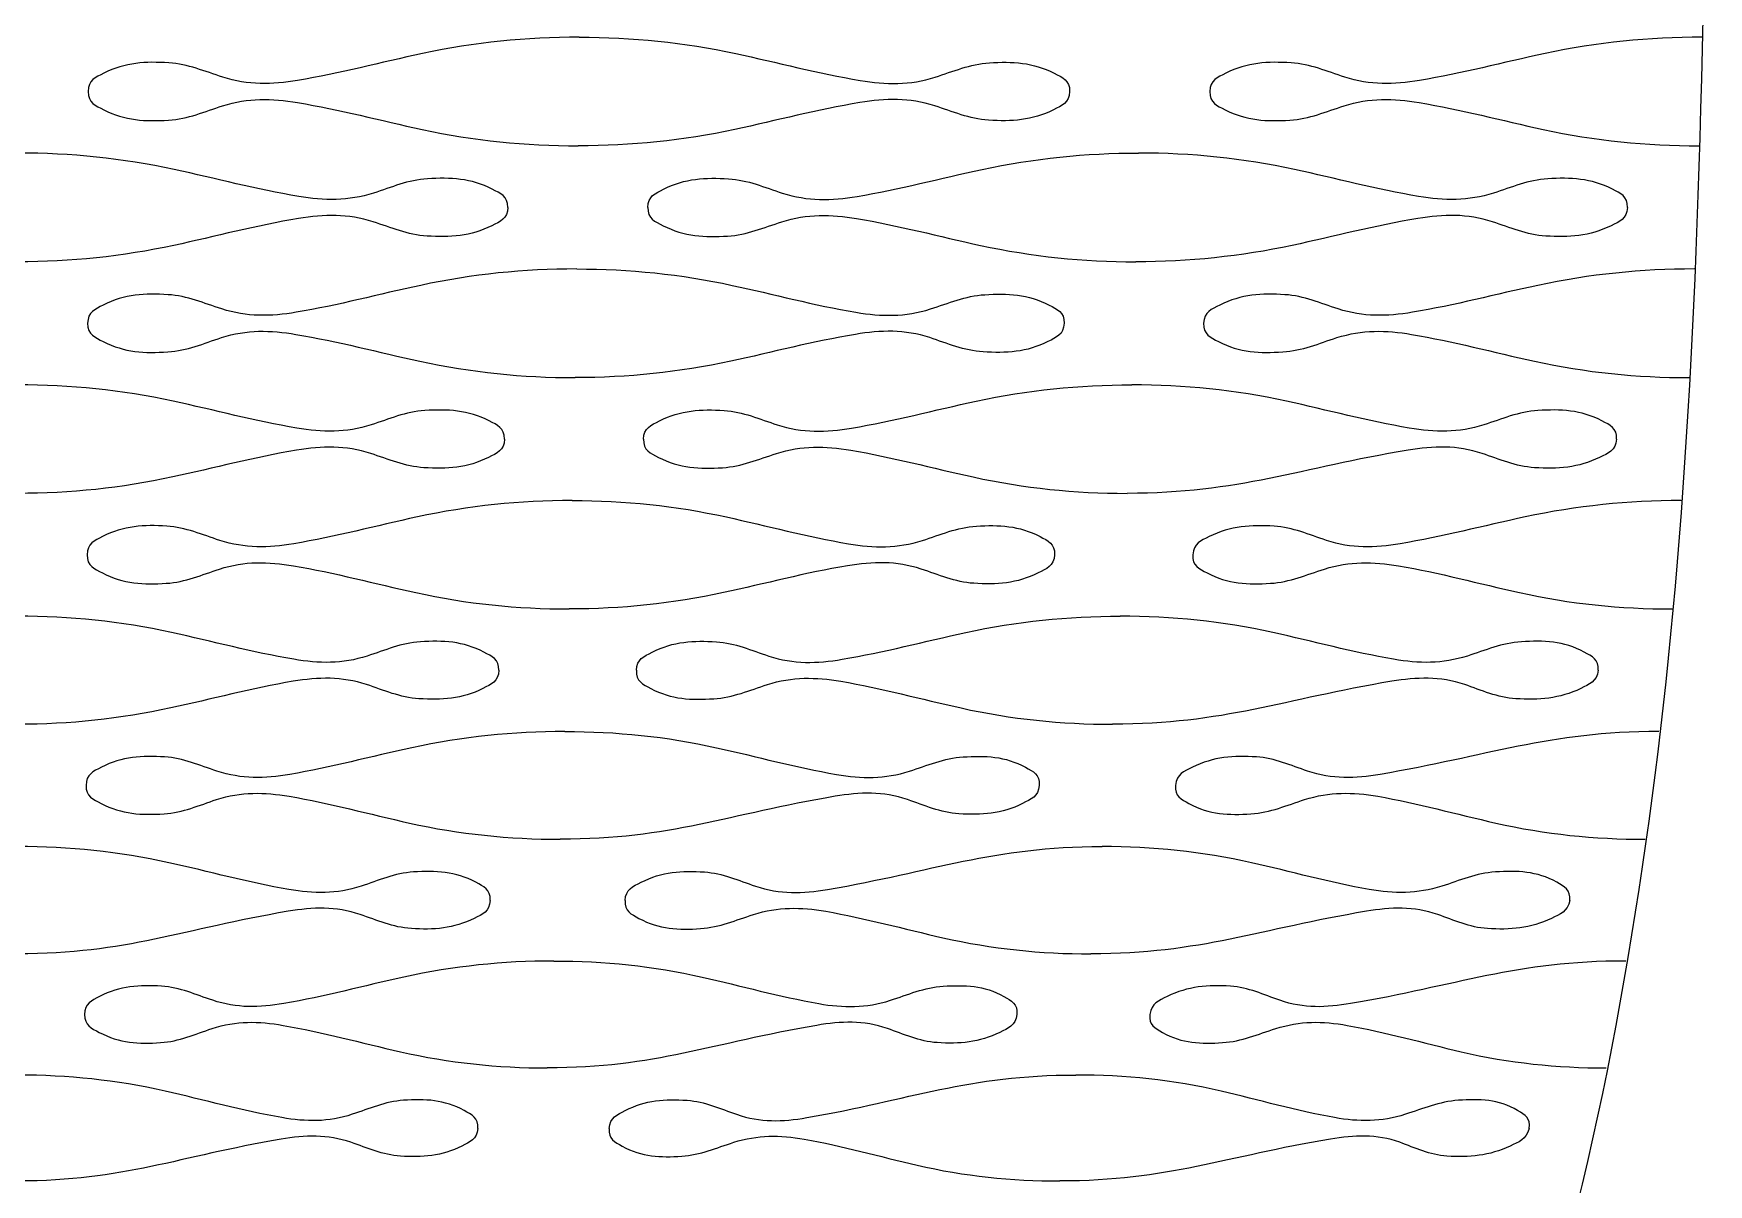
# Model space of a CAD drawing. Extents: x -15.8 to 22.7, y 5.7 to 11.5.
# Drawn here: x 7.731 to 9.778, y 7.202 to 8.608 of the extents above; entities that cross this region are included whole.
import ezdxf

# ---------------------------------------------------------------- set-up
doc = ezdxf.new("R2010")
doc.units = 0
doc.layers.add('DEFAULT', color=7, linetype='CONTINUOUS')

msp = doc.modelspace()

# ---------------------------------------------------------------- linework, layer by layer
at = {"layer": 'DEFAULT'}
for points, knots in [([(9.7776, 9.8123), (9.7776, 8.6318), (9.7776, 8.0416), (9.6743, 7.4513), (9.571, 6.8611), (9.3644, 6.2708), (8.5381, 5.6805)], [0, 0, 0, 0, 1, 1, 1, 2, 2, 2, 2]), ([(8.3977, 8.6034), (8.3328, 8.6034), (8.2697, 8.597), (8.2062, 8.5834), (8.1553, 8.5725), (8.105, 8.5591), (8.0535, 8.5505), (8.0221, 8.5453), (7.993, 8.5446), (7.9619, 8.5546), (7.9402, 8.5615), (7.9196, 8.5706), (7.896, 8.572), (7.868, 8.5738), (7.8427, 8.5726), (7.8166, 8.5593), (7.8066, 8.5543), (7.7974, 8.551), (7.7974, 8.537)], [0, 0, 0, 0, 1, 1, 1, 2, 2, 2, 3, 3, 3, 4, 4, 4, 5, 5, 5, 6, 6, 6, 6]), ([(8.3977, 8.6034), (8.4625, 8.6034), (8.5255, 8.5971), (8.5888, 8.5834), (8.6395, 8.5725), (8.6897, 8.5591), (8.741, 8.5505), (8.7724, 8.5453), (8.8015, 8.5446), (8.8326, 8.5546), (8.8544, 8.5615), (8.8752, 8.5706), (8.8988, 8.572), (8.9268, 8.5738), (8.952, 8.5727), (8.9781, 8.5593), (8.988, 8.5542), (8.9971, 8.5509), (8.9969, 8.537)], [0, 0, 0, 0, 1, 1, 1, 2, 2, 2, 3, 3, 3, 4, 4, 4, 5, 5, 5, 6, 6, 6, 6]), ([(9.7697, 8.6034), (9.7047, 8.6034), (9.6415, 8.597), (9.5779, 8.5834), (9.5268, 8.5725), (9.4762, 8.5591), (9.4245, 8.5505), (9.3931, 8.5453), (9.3641, 8.5445), (9.333, 8.5546), (9.3115, 8.5615), (9.2909, 8.5706), (9.2675, 8.572), (9.2393, 8.5738), (9.214, 8.5726), (9.1878, 8.5593), (9.1777, 8.5543), (9.1685, 8.551), (9.1682, 8.537)], [0, 0, 0, 0, 1, 1, 1, 2, 2, 2, 3, 3, 3, 4, 4, 4, 5, 5, 5, 6, 6, 6, 6]), ([(7.7974, 8.537), (7.7974, 8.5231), (7.8065, 8.5198), (7.8165, 8.5147), (7.8426, 8.5014), (7.8678, 8.5003), (7.8958, 8.502), (7.9194, 8.5035), (7.9401, 8.5125), (7.9618, 8.5195), (7.9929, 8.5295), (8.0219, 8.5287), (8.0534, 8.5235), (8.1047, 8.515), (8.1549, 8.5016), (8.2057, 8.4906), (8.2689, 8.477), (8.3319, 8.4706), (8.3965, 8.4706)], [0, 0, 0, 0, 1, 1, 1, 2, 2, 2, 3, 3, 3, 4, 4, 4, 5, 5, 5, 6, 6, 6, 6]), ([(8.9969, 8.537), (8.9966, 8.523), (8.9874, 8.5198), (8.9773, 8.5147), (8.9511, 8.5015), (8.9259, 8.5002), (8.8978, 8.502), (8.8743, 8.5035), (8.8537, 8.5125), (8.8321, 8.5195), (8.801, 8.5295), (8.772, 8.5287), (8.7406, 8.5235), (8.6891, 8.515), (8.6387, 8.5016), (8.5877, 8.4906), (8.5243, 8.477), (8.4613, 8.4706), (8.3965, 8.4706)], [0, 0, 0, 0, 1, 1, 1, 2, 2, 2, 3, 3, 3, 4, 4, 4, 5, 5, 5, 6, 6, 6, 6]), ([(9.1682, 8.537), (9.1679, 8.5231), (9.177, 8.5198), (9.1869, 8.5147), (9.213, 8.5013), (9.2381, 8.5003), (9.266, 8.502), (9.2897, 8.5035), (9.3105, 8.5125), (9.3323, 8.5195), (9.3634, 8.5294), (9.3925, 8.5288), (9.4239, 8.5235), (9.4751, 8.515), (9.5251, 8.5016), (9.5757, 8.4906), (9.6388, 8.477), (9.7016, 8.4706), (9.7662, 8.4706)], [0, 0, 0, 0, 1, 1, 1, 2, 2, 2, 3, 3, 3, 4, 4, 4, 5, 5, 5, 6, 6, 6, 6]), ([(8.3103, 8.3954), (8.3104, 8.4093), (8.3014, 8.4126), (8.2914, 8.4177), (8.2653, 8.431), (8.2402, 8.4321), (8.2122, 8.4304), (8.1886, 8.4289), (8.168, 8.4199), (8.1463, 8.4129), (8.1152, 8.403), (8.0862, 8.4036), (8.0548, 8.4089), (8.0035, 8.4174), (7.9533, 8.4308), (7.9026, 8.4418), (7.8393, 8.4554), (7.7764, 8.4618), (7.7117, 8.4618)], [0, 0, 0, 0, 1, 1, 1, 2, 2, 2, 3, 3, 3, 4, 4, 4, 5, 5, 5, 6, 6, 6, 6]), ([(8.4814, 8.3954), (8.4815, 8.4093), (8.4907, 8.4126), (8.5007, 8.4177), (8.5269, 8.431), (8.5521, 8.4321), (8.5801, 8.4304), (8.6036, 8.4289), (8.6242, 8.4199), (8.6458, 8.4129), (8.6768, 8.4029), (8.7058, 8.4037), (8.7371, 8.4089), (8.7886, 8.4175), (8.839, 8.4308), (8.8899, 8.4418), (8.9533, 8.4554), (9.0164, 8.4618), (9.0812, 8.4618)], [0, 0, 0, 0, 1, 1, 1, 2, 2, 2, 3, 3, 3, 4, 4, 4, 5, 5, 5, 6, 6, 6, 6]), ([(9.6786, 8.3954), (9.679, 8.4092), (9.67, 8.4126), (9.6601, 8.4177), (9.6341, 8.4311), (9.609, 8.4321), (9.5811, 8.4304), (9.5575, 8.4289), (9.5367, 8.4199), (9.5149, 8.4129), (9.4838, 8.403), (9.4548, 8.4036), (9.4234, 8.4089), (9.3722, 8.4174), (9.3223, 8.4308), (9.2717, 8.4418), (9.2086, 8.4554), (9.1457, 8.4618), (9.0812, 8.4618)], [0, 0, 0, 0, 1, 1, 1, 2, 2, 2, 3, 3, 3, 4, 4, 4, 5, 5, 5, 6, 6, 6, 6]), ([(8.3103, 8.3954), (8.3101, 8.3814), (8.3009, 8.3782), (8.2909, 8.3731), (8.2648, 8.3598), (8.2396, 8.3586), (8.2116, 8.3604), (8.1881, 8.3619), (8.1676, 8.3709), (8.146, 8.3778), (8.1149, 8.3878), (8.086, 8.3871), (8.0546, 8.3819), (8.0033, 8.3733), (7.9531, 8.36), (7.9023, 8.349), (7.8391, 8.3354), (7.7763, 8.329), (7.7117, 8.329)], [0, 0, 0, 0, 1, 1, 1, 2, 2, 2, 3, 3, 3, 4, 4, 4, 5, 5, 5, 6, 6, 6, 6]), ([(8.4814, 8.3954), (8.4811, 8.3815), (8.4902, 8.3782), (8.5001, 8.3731), (8.526, 8.3597), (8.5511, 8.3586), (8.579, 8.3604), (8.6026, 8.3619), (8.6234, 8.3709), (8.6451, 8.3778), (8.6762, 8.3877), (8.7052, 8.3871), (8.7366, 8.3819), (8.7876, 8.3733), (8.8375, 8.36), (8.8879, 8.349), (8.9509, 8.3354), (9.0135, 8.329), (9.0778, 8.329)], [0, 0, 0, 0, 1, 1, 1, 2, 2, 2, 3, 3, 3, 4, 4, 4, 5, 5, 5, 6, 6, 6, 6]), ([(9.6786, 8.3954), (9.678, 8.3813), (9.6686, 8.3781), (9.6585, 8.3731), (9.6322, 8.36), (9.6069, 8.3586), (9.5787, 8.3604), (9.5554, 8.3619), (9.5351, 8.3709), (9.5137, 8.3778), (9.4827, 8.3879), (9.4538, 8.3871), (9.4225, 8.3819), (9.3708, 8.3733), (9.3202, 8.36), (9.269, 8.349), (9.2057, 8.3355), (9.1426, 8.329), (9.0778, 8.329)], [0, 0, 0, 0, 1, 1, 1, 2, 2, 2, 3, 3, 3, 4, 4, 4, 5, 5, 5, 6, 6, 6, 6]), ([(8.3946, 8.3202), (8.33, 8.3202), (8.2671, 8.3138), (8.2039, 8.3002), (8.1532, 8.2893), (8.1031, 8.2759), (8.0518, 8.2673), (8.0205, 8.2621), (7.9916, 8.2614), (7.9607, 8.2714), (7.9391, 8.2783), (7.9186, 8.2873), (7.8951, 8.2888), (7.8672, 8.2906), (7.8421, 8.2894), (7.816, 8.2761), (7.8061, 8.271), (7.797, 8.2678), (7.7969, 8.2538)], [0, 0, 0, 0, 1, 1, 1, 2, 2, 2, 3, 3, 3, 4, 4, 4, 5, 5, 5, 6, 6, 6, 6]), ([(8.3946, 8.3202), (8.459, 8.3202), (8.5217, 8.3138), (8.5847, 8.3002), (8.6351, 8.2893), (8.6848, 8.2759), (8.7358, 8.2673), (8.7671, 8.2621), (8.796, 8.2615), (8.827, 8.2714), (8.8488, 8.2783), (8.8695, 8.2873), (8.8931, 8.2888), (8.9209, 8.2906), (8.9459, 8.2896), (8.9718, 8.2761), (8.9816, 8.271), (8.9906, 8.2677), (8.9901, 8.2538)], [0, 0, 0, 0, 1, 1, 1, 2, 2, 2, 3, 3, 3, 4, 4, 4, 5, 5, 5, 6, 6, 6, 6]), ([(9.7605, 8.3202), (9.6956, 8.3202), (9.6325, 8.3137), (9.5691, 8.3002), (9.518, 8.2893), (9.4675, 8.2759), (9.4159, 8.2673), (9.3846, 8.2622), (9.3558, 8.2613), (9.3249, 8.2714), (9.3035, 8.2783), (9.2832, 8.2874), (9.2599, 8.2888), (9.2319, 8.2906), (9.2066, 8.2893), (9.1804, 8.2761), (9.1703, 8.2711), (9.1611, 8.2678), (9.1606, 8.2538)], [0, 0, 0, 0, 1, 1, 1, 2, 2, 2, 3, 3, 3, 4, 4, 4, 5, 5, 5, 6, 6, 6, 6]), ([(7.7969, 8.2538), (7.7969, 8.2399), (7.806, 8.2366), (7.8159, 8.2315), (7.8419, 8.2182), (7.8669, 8.2171), (7.8948, 8.2189), (7.9183, 8.2203), (7.9388, 8.2294), (7.9604, 8.2363), (7.9914, 8.2463), (8.0203, 8.2456), (8.0515, 8.2403), (8.1026, 8.2318), (8.1524, 8.2184), (8.2029, 8.2075), (8.2657, 8.1939), (8.3282, 8.1875), (8.3925, 8.1875)], [0, 0, 0, 0, 1, 1, 1, 2, 2, 2, 3, 3, 3, 4, 4, 4, 5, 5, 5, 6, 6, 6, 6]), ([(8.9901, 8.2538), (8.9897, 8.2399), (8.9805, 8.2366), (8.9704, 8.2315), (8.9443, 8.2184), (8.9191, 8.2171), (8.8911, 8.2189), (8.8678, 8.2203), (8.8475, 8.2293), (8.8261, 8.2363), (8.7951, 8.2464), (8.7663, 8.2455), (8.7351, 8.2403), (8.6837, 8.2318), (8.6335, 8.2184), (8.5827, 8.2075), (8.5196, 8.1939), (8.4569, 8.1875), (8.3925, 8.1875)], [0, 0, 0, 0, 1, 1, 1, 2, 2, 2, 3, 3, 3, 4, 4, 4, 5, 5, 5, 6, 6, 6, 6]), ([(9.1606, 8.2538), (9.1601, 8.2401), (9.169, 8.2367), (9.1789, 8.2315), (9.2047, 8.2181), (9.2296, 8.2171), (9.2573, 8.2189), (9.281, 8.2203), (9.3017, 8.2294), (9.3235, 8.2363), (9.3545, 8.2462), (9.3834, 8.2456), (9.4148, 8.2403), (9.4654, 8.2318), (9.5149, 8.2184), (9.565, 8.2075), (9.6276, 8.1938), (9.6899, 8.1875), (9.7539, 8.1875)], [0, 0, 0, 0, 1, 1, 1, 2, 2, 2, 3, 3, 3, 4, 4, 4, 5, 5, 5, 6, 6, 6, 6]), ([(8.3063, 8.1123), (8.3065, 8.1261), (8.2975, 8.1295), (8.2876, 8.1346), (8.2617, 8.148), (8.2368, 8.149), (8.209, 8.1473), (8.1856, 8.1458), (8.165, 8.1368), (8.1434, 8.1298), (8.1125, 8.1199), (8.0838, 8.1206), (8.0525, 8.1258), (8.0016, 8.1344), (7.9518, 8.1477), (7.9014, 8.1587), (7.8385, 8.1723), (7.776, 8.1786), (7.7117, 8.1786)], [0, 0, 0, 0, 1, 1, 1, 2, 2, 2, 3, 3, 3, 4, 4, 4, 5, 5, 5, 6, 6, 6, 6]), ([(8.4762, 8.1123), (8.4764, 8.1262), (8.4856, 8.1295), (8.4956, 8.1346), (8.5216, 8.1478), (8.5467, 8.1491), (8.5746, 8.1473), (8.5979, 8.1458), (8.6182, 8.1368), (8.6396, 8.1298), (8.6705, 8.1198), (8.6992, 8.1206), (8.7303, 8.1258), (8.7817, 8.1344), (8.8318, 8.1477), (8.8826, 8.1587), (8.9457, 8.1722), (9.0084, 8.1786), (9.0729, 8.1786)], [0, 0, 0, 0, 1, 1, 1, 2, 2, 2, 3, 3, 3, 4, 4, 4, 5, 5, 5, 6, 6, 6, 6]), ([(9.6653, 8.1123), (9.666, 8.126), (9.6572, 8.1295), (9.6474, 8.1346), (9.6216, 8.1481), (9.5968, 8.149), (9.5692, 8.1473), (9.5456, 8.1458), (9.5248, 8.1368), (9.503, 8.1298), (9.4721, 8.12), (9.4433, 8.1205), (9.412, 8.1258), (9.3614, 8.1343), (9.312, 8.1477), (9.2619, 8.1587), (9.1993, 8.1723), (9.137, 8.1786), (9.0729, 8.1786)], [0, 0, 0, 0, 1, 1, 1, 2, 2, 2, 3, 3, 3, 4, 4, 4, 5, 5, 5, 6, 6, 6, 6]), ([(8.3063, 8.1123), (8.3059, 8.0984), (8.2968, 8.0951), (8.2868, 8.0901), (8.2608, 8.0769), (8.2358, 8.0756), (8.2079, 8.0774), (8.1847, 8.0789), (8.1643, 8.0879), (8.1429, 8.0948), (8.1121, 8.1048), (8.0834, 8.104), (8.0523, 8.0988), (8.0012, 8.0903), (7.9513, 8.077), (7.9008, 8.0661), (7.8381, 8.0525), (7.7758, 8.0461), (7.7117, 8.0461)], [0, 0, 0, 0, 1, 1, 1, 2, 2, 2, 3, 3, 3, 4, 4, 4, 5, 5, 5, 6, 6, 6, 6]), ([(8.4762, 8.1123), (8.4757, 8.0986), (8.4846, 8.0952), (8.4944, 8.0901), (8.5202, 8.0767), (8.545, 8.0757), (8.5726, 8.0774), (8.5962, 8.0789), (8.6168, 8.0879), (8.6386, 8.0948), (8.6694, 8.1047), (8.6982, 8.1041), (8.7295, 8.0988), (8.7799, 8.0903), (8.8292, 8.077), (8.8791, 8.0661), (8.9414, 8.0524), (9.0034, 8.0461), (9.0671, 8.0461)], [0, 0, 0, 0, 1, 1, 1, 2, 2, 2, 3, 3, 3, 4, 4, 4, 5, 5, 5, 6, 6, 6, 6]), ([(9.6653, 8.1123), (9.6642, 8.0983), (9.6548, 8.0951), (9.6446, 8.0901), (9.6184, 8.0772), (9.5931, 8.0756), (9.565, 8.0774), (9.542, 8.0789), (9.522, 8.0879), (9.501, 8.0948), (9.4702, 8.105), (9.4416, 8.104), (9.4105, 8.0988), (9.2789, 8.0771), (9.2036, 8.0461), (9.0671, 8.0461)], [0, 0, 0, 0, 1, 1, 1, 2, 2, 2, 3, 3, 3, 4, 4, 4, 5, 5, 5, 5]), ([(8.3891, 8.0373), (8.325, 8.0373), (8.2626, 8.0309), (8.1998, 8.0173), (8.1494, 8.0064), (8.0997, 7.9931), (8.0487, 7.9846), (8.0177, 7.9794), (7.9891, 7.9786), (7.9585, 7.9886), (7.9371, 7.9955), (7.9168, 8.0045), (7.8936, 8.006), (7.8658, 8.0078), (7.8409, 8.0066), (7.8151, 7.9933), (7.8052, 7.9882), (7.7962, 7.9849), (7.7962, 7.9711)], [0, 0, 0, 0, 1, 1, 1, 2, 2, 2, 3, 3, 3, 4, 4, 4, 5, 5, 5, 6, 6, 6, 6]), ([(8.3891, 8.0373), (8.4529, 8.0373), (8.515, 8.031), (8.5774, 8.0173), (8.6272, 8.0064), (8.6763, 7.9931), (8.7267, 7.9846), (8.7577, 7.9793), (8.7864, 7.9788), (8.8172, 7.9886), (8.8388, 7.9955), (8.8595, 8.0045), (8.883, 8.006), (8.9105, 8.0077), (8.9352, 8.0069), (8.9607, 7.9933), (8.9704, 7.9882), (8.9792, 7.9847), (8.9785, 7.9711)], [0, 0, 0, 0, 1, 1, 1, 2, 2, 2, 3, 3, 3, 4, 4, 4, 5, 5, 5, 6, 6, 6, 6]), ([(9.744, 8.0373), (9.6795, 8.0373), (9.6167, 8.0308), (9.5536, 8.0173), (9.5026, 8.0064), (9.4522, 7.9931), (9.4007, 7.9846), (9.3698, 7.9794), (9.3413, 7.9784), (9.3106, 7.9886), (9.2896, 7.9956), (9.2696, 8.0045), (9.2467, 8.006), (9.2188, 8.0078), (9.1936, 8.0063), (9.1676, 7.9933), (9.1574, 7.9883), (9.1482, 7.985), (9.1474, 7.9711)], [0, 0, 0, 0, 1, 1, 1, 2, 2, 2, 3, 3, 3, 4, 4, 4, 5, 5, 5, 6, 6, 6, 6]), ([(7.7962, 7.9711), (7.7961, 7.9573), (7.8051, 7.954), (7.8149, 7.9489), (7.8406, 7.9356), (7.8654, 7.9344), (7.893, 7.9362), (7.9163, 7.9377), (7.9367, 7.9467), (7.9581, 7.9536), (7.9888, 7.9635), (8.0173, 7.9629), (8.0484, 7.9576), (8.0988, 7.9491), (8.1481, 7.9358), (8.198, 7.9248), (8.2601, 7.9112), (8.3219, 7.9049), (8.3855, 7.9049)], [0, 0, 0, 0, 1, 1, 1, 2, 2, 2, 3, 3, 3, 4, 4, 4, 5, 5, 5, 6, 6, 6, 6]), ([(8.9785, 7.9711), (8.9777, 7.9572), (8.9685, 7.9539), (8.9585, 7.9489), (8.9325, 7.9358), (8.9075, 7.9344), (8.8797, 7.9362), (8.8567, 7.9377), (8.8367, 7.9467), (8.8156, 7.9536), (8.7849, 7.9637), (8.7565, 7.9628), (8.7255, 7.9576), (8.6745, 7.9491), (8.6246, 7.9358), (8.5741, 7.9248), (8.5116, 7.9113), (8.4494, 7.9049), (8.3855, 7.9049)], [0, 0, 0, 0, 1, 1, 1, 2, 2, 2, 3, 3, 3, 4, 4, 4, 5, 5, 5, 6, 6, 6, 6]), ([(9.1474, 7.9711), (9.1466, 7.9575), (9.1552, 7.954), (9.1649, 7.9489), (9.1904, 7.9353), (9.2149, 7.9345), (9.2423, 7.9362), (9.2659, 7.9377), (9.2866, 7.9467), (9.3083, 7.9536), (9.3391, 7.9634), (9.3677, 7.9629), (9.3988, 7.9576), (9.4487, 7.9491), (9.4974, 7.9358), (9.5467, 7.9248), (9.6084, 7.9112), (9.6698, 7.9049), (9.733, 7.9049)], [0, 0, 0, 0, 1, 1, 1, 2, 2, 2, 3, 3, 3, 4, 4, 4, 5, 5, 5, 6, 6, 6, 6]), ([(8.2994, 7.8299), (8.2998, 7.8435), (8.291, 7.847), (8.2812, 7.8521), (8.2557, 7.8655), (8.2311, 7.8665), (8.2036, 7.8648), (8.1803, 7.8633), (8.16, 7.8543), (8.1386, 7.8474), (8.108, 7.8375), (8.0796, 7.8381), (8.0487, 7.8434), (7.9983, 7.8519), (7.9492, 7.8652), (7.8994, 7.8761), (7.8372, 7.8897), (7.7753, 7.8961), (7.7117, 7.8961)], [0, 0, 0, 0, 1, 1, 1, 2, 2, 2, 3, 3, 3, 4, 4, 4, 5, 5, 5, 6, 6, 6, 6]), ([(8.4674, 7.8299), (8.4678, 7.8437), (8.4768, 7.847), (8.4868, 7.8521), (8.5126, 7.8653), (8.5375, 7.8666), (8.5652, 7.8648), (8.5881, 7.8633), (8.6081, 7.8543), (8.6292, 7.8474), (8.6597, 7.8373), (8.6881, 7.8382), (8.7188, 7.8434), (8.7698, 7.8519), (8.8196, 7.8652), (8.87, 7.8761), (8.9326, 7.8897), (8.9948, 7.8961), (9.0588, 7.8961)], [0, 0, 0, 0, 1, 1, 1, 2, 2, 2, 3, 3, 3, 4, 4, 4, 5, 5, 5, 6, 6, 6, 6]), ([(9.6428, 7.8299), (9.6439, 7.8433), (9.6354, 7.8469), (9.6258, 7.8521), (9.6005, 7.8658), (9.5761, 7.8665), (9.5489, 7.8648), (9.5254, 7.8633), (9.5047, 7.8543), (9.4829, 7.8474), (9.4523, 7.8376), (9.4238, 7.8381), (9.3928, 7.8434), (9.3431, 7.8519), (9.2945, 7.8652), (9.2453, 7.8761), (9.1835, 7.8898), (9.122, 7.8961), (9.0588, 7.8961)], [0, 0, 0, 0, 1, 1, 1, 2, 2, 2, 3, 3, 3, 4, 4, 4, 5, 5, 5, 6, 6, 6, 6]), ([(8.2994, 7.8299), (8.2989, 7.8161), (8.2898, 7.8128), (8.2799, 7.8077), (8.2542, 7.7947), (8.2294, 7.7934), (8.2018, 7.7952), (8.1788, 7.7966), (8.1588, 7.8056), (8.1378, 7.8125), (8.1073, 7.8225), (8.079, 7.8216), (8.0482, 7.8165), (7.9977, 7.808), (7.9484, 7.7947), (7.8985, 7.7839), (7.8366, 7.7704), (7.775, 7.764), (7.7117, 7.764)], [0, 0, 0, 0, 1, 1, 1, 2, 2, 2, 3, 3, 3, 4, 4, 4, 5, 5, 5, 6, 6, 6, 6]), ([(8.4674, 7.8299), (8.4667, 7.8163), (8.4754, 7.8129), (8.485, 7.8077), (8.5104, 7.7943), (8.5348, 7.7934), (8.562, 7.7952), (8.5854, 7.7966), (8.6059, 7.8056), (8.6275, 7.8125), (8.6581, 7.8222), (8.6865, 7.8218), (8.7174, 7.8165), (8.767, 7.808), (8.8154, 7.7947), (8.8644, 7.7839), (8.9257, 7.7703), (8.9867, 7.764), (9.0494, 7.764)], [0, 0, 0, 0, 1, 1, 1, 2, 2, 2, 3, 3, 3, 4, 4, 4, 5, 5, 5, 6, 6, 6, 6]), ([(9.6428, 7.8299), (9.6411, 7.816), (9.6317, 7.8128), (9.6214, 7.8077), (9.5953, 7.7951), (9.5701, 7.7934), (9.5422, 7.7952), (9.5197, 7.7966), (9.5002, 7.8055), (9.4797, 7.8125), (9.4493, 7.8227), (9.4211, 7.8215), (9.3905, 7.8165), (9.2596, 7.7948), (9.1851, 7.764), (9.0494, 7.764)], [0, 0, 0, 0, 1, 1, 1, 2, 2, 2, 3, 3, 3, 4, 4, 4, 5, 5, 5, 5]), ([(8.3802, 7.7552), (8.3168, 7.7552), (8.2551, 7.7489), (8.1931, 7.7354), (8.1434, 7.7245), (8.0942, 7.7113), (8.0439, 7.7028), (8.0133, 7.6976), (7.9851, 7.6968), (7.9549, 7.7068), (7.9339, 7.7137), (7.9139, 7.7226), (7.891, 7.7241), (7.8636, 7.7259), (7.8391, 7.7247), (7.8137, 7.7115), (7.8038, 7.7064), (7.795, 7.703), (7.7949, 7.6894)], [0, 0, 0, 0, 1, 1, 1, 2, 2, 2, 3, 3, 3, 4, 4, 4, 5, 5, 5, 6, 6, 6, 6]), ([(8.3802, 7.7552), (8.443, 7.7552), (8.5041, 7.749), (8.5655, 7.7354), (8.6144, 7.7245), (8.6626, 7.7112), (8.712, 7.7028), (8.7427, 7.6975), (8.771, 7.6971), (8.8013, 7.7068), (8.8228, 7.7137), (8.8433, 7.7226), (8.8667, 7.7241), (8.8937, 7.7258), (8.9179, 7.7251), (8.9429, 7.7115), (8.9525, 7.7063), (8.9608, 7.7027), (8.9598, 7.6894)], [0, 0, 0, 0, 1, 1, 1, 2, 2, 2, 3, 3, 3, 4, 4, 4, 5, 5, 5, 6, 6, 6, 6]), ([(9.7171, 7.7552), (9.5819, 7.7552), (9.5067, 7.7245), (9.3763, 7.7028), (9.3459, 7.6977), (9.3178, 7.6966), (9.2877, 7.7068), (9.2672, 7.7137), (9.2477, 7.7226), (9.2253, 7.7241), (9.1976, 7.7259), (9.1726, 7.7243), (9.1469, 7.7115), (9.1367, 7.7065), (9.1275, 7.7032), (9.1262, 7.6894)], [0, 0, 0, 0, 1, 1, 1, 2, 2, 2, 3, 3, 3, 4, 4, 4, 5, 5, 5, 5]), ([(7.7949, 7.6894), (7.7948, 7.6758), (7.8036, 7.6723), (7.8134, 7.6672), (7.8386, 7.654), (7.863, 7.6529), (7.8902, 7.6546), (7.9132, 7.6561), (7.9333, 7.6651), (7.9544, 7.672), (7.9846, 7.6818), (8.0127, 7.6812), (8.0433, 7.676), (8.0929, 7.6675), (8.1413, 7.6542), (8.1903, 7.6433), (8.2513, 7.6298), (8.312, 7.6235), (8.3745, 7.6235)], [0, 0, 0, 0, 1, 1, 1, 2, 2, 2, 3, 3, 3, 4, 4, 4, 5, 5, 5, 6, 6, 6, 6]), ([(8.9598, 7.6894), (8.9587, 7.6756), (8.9495, 7.6723), (8.9394, 7.6672), (8.9138, 7.6544), (8.8891, 7.6529), (8.8615, 7.6546), (8.839, 7.6561), (8.8194, 7.665), (8.7988, 7.672), (8.7687, 7.6821), (8.7407, 7.6811), (8.7102, 7.676), (8.5811, 7.6542), (8.5086, 7.6235), (8.3745, 7.6235)], [0, 0, 0, 0, 1, 1, 1, 2, 2, 2, 3, 3, 3, 4, 4, 4, 5, 5, 5, 5]), ([(9.1262, 7.6894), (9.125, 7.6761), (9.1333, 7.6724), (9.1427, 7.6672), (9.1676, 7.6536), (9.1916, 7.6529), (9.2185, 7.6546), (9.2419, 7.6561), (9.2625, 7.6651), (9.2841, 7.672), (9.3144, 7.6816), (9.3427, 7.6813), (9.3734, 7.676), (9.4221, 7.6675), (9.4696, 7.6542), (9.5176, 7.6433), (9.5781, 7.6297), (9.6382, 7.6235), (9.7001, 7.6235)], [0, 0, 0, 0, 1, 1, 1, 2, 2, 2, 3, 3, 3, 4, 4, 4, 5, 5, 5, 6, 6, 6, 6]), ([(8.2888, 7.5488), (8.2893, 7.5623), (8.2808, 7.5658), (8.2712, 7.571), (8.2462, 7.5844), (8.2221, 7.5853), (8.1951, 7.5836), (8.1722, 7.5821), (8.1521, 7.5731), (8.131, 7.5662), (8.101, 7.5564), (8.0731, 7.557), (8.0427, 7.5622), (7.9933, 7.5707), (7.9451, 7.584), (7.8962, 7.5949), (7.8351, 7.6084), (7.7743, 7.6147), (7.7117, 7.6147)], [0, 0, 0, 0, 1, 1, 1, 2, 2, 2, 3, 3, 3, 4, 4, 4, 5, 5, 5, 6, 6, 6, 6]), ([(8.4537, 7.5488), (8.4544, 7.5625), (8.4633, 7.5659), (8.4733, 7.571), (8.4986, 7.584), (8.5231, 7.5853), (8.5505, 7.5836), (8.573, 7.5821), (8.5924, 7.5732), (8.613, 7.5662), (8.6429, 7.5562), (8.6707, 7.5571), (8.701, 7.5622), (8.8298, 7.5841), (8.9028, 7.6147), (9.0365, 7.6147)], [0, 0, 0, 0, 1, 1, 1, 2, 2, 2, 3, 3, 3, 4, 4, 4, 5, 5, 5, 5]), ([(9.608, 7.5488), (9.6096, 7.5619), (9.6016, 7.5657), (9.5923, 7.571), (9.5676, 7.5848), (9.5439, 7.5853), (9.5172, 7.5836), (9.4938, 7.5821), (9.4733, 7.5731), (9.4517, 7.5662), (9.4216, 7.5567), (9.3935, 7.5569), (9.363, 7.5622), (9.3145, 7.5707), (9.2672, 7.584), (9.2193, 7.5949), (9.1588, 7.6085), (9.0985, 7.6147), (9.0365, 7.6147)], [0, 0, 0, 0, 1, 1, 1, 2, 2, 2, 3, 3, 3, 4, 4, 4, 5, 5, 5, 6, 6, 6, 6]), ([(8.2888, 7.5488), (8.2881, 7.5352), (8.2792, 7.5319), (8.2693, 7.5269), (8.244, 7.5141), (8.2196, 7.5127), (8.1925, 7.5144), (8.17, 7.5159), (8.1505, 7.5247), (8.1299, 7.5316), (8.1, 7.5415), (8.0722, 7.5407), (8.042, 7.5355), (7.9147, 7.514), (7.8439, 7.4835), (7.7117, 7.4835)], [0, 0, 0, 0, 1, 1, 1, 2, 2, 2, 3, 3, 3, 4, 4, 4, 5, 5, 5, 5]), ([(8.4537, 7.5488), (8.4528, 7.5356), (8.4611, 7.532), (8.4706, 7.5269), (8.4953, 7.5135), (8.5192, 7.5127), (8.5459, 7.5144), (8.569, 7.5159), (8.5892, 7.5248), (8.6105, 7.5316), (8.6405, 7.5412), (8.6685, 7.5408), (8.6989, 7.5355), (8.7472, 7.5272), (8.7944, 7.514), (8.8421, 7.5032), (8.902, 7.4897), (8.9615, 7.4835), (9.0228, 7.4835)], [0, 0, 0, 0, 1, 1, 1, 2, 2, 2, 3, 3, 3, 4, 4, 4, 5, 5, 5, 6, 6, 6, 6]), ([(9.608, 7.5488), (9.6056, 7.5351), (9.5961, 7.5319), (9.5857, 7.5269), (9.5599, 7.5146), (9.535, 7.5126), (9.5074, 7.5144), (9.4855, 7.5158), (9.4668, 7.5247), (9.4469, 7.5316), (9.4171, 7.5419), (9.3895, 7.5405), (9.3595, 7.5355), (9.2301, 7.5141), (9.157, 7.4835), (9.0228, 7.4835)], [0, 0, 0, 0, 1, 1, 1, 2, 2, 2, 3, 3, 3, 4, 4, 4, 5, 5, 5, 5]), ([(8.3667, 7.4748), (8.3045, 7.4748), (8.244, 7.4685), (8.1831, 7.4551), (8.1343, 7.4444), (8.0861, 7.4313), (8.0367, 7.4228), (8.0068, 7.4177), (7.9793, 7.4169), (7.9497, 7.4268), (7.9291, 7.4336), (7.9097, 7.4425), (7.8872, 7.444), (7.8604, 7.4457), (7.8364, 7.4445), (7.8115, 7.4315), (7.8018, 7.4264), (7.7932, 7.4229), (7.7931, 7.4095)], [0, 0, 0, 0, 1, 1, 1, 2, 2, 2, 3, 3, 3, 4, 4, 4, 5, 5, 5, 6, 6, 6, 6]), ([(8.3667, 7.4748), (8.4282, 7.4748), (8.4878, 7.4687), (8.5479, 7.4551), (8.5954, 7.4444), (8.6422, 7.4312), (8.6903, 7.4228), (8.7204, 7.4175), (8.7481, 7.4172), (8.7778, 7.4268), (8.7991, 7.4336), (8.8193, 7.4425), (8.8424, 7.444), (8.8687, 7.4457), (8.8922, 7.4451), (8.9166, 7.4315), (8.9259, 7.4263), (8.9338, 7.4225), (8.9323, 7.4095)], [0, 0, 0, 0, 1, 1, 1, 2, 2, 2, 3, 3, 3, 4, 4, 4, 5, 5, 5, 6, 6, 6, 6]), ([(9.6767, 7.4748), (9.5431, 7.4748), (9.469, 7.4444), (9.3403, 7.4228), (9.3105, 7.4178), (9.2832, 7.4165), (9.2538, 7.4268), (9.2339, 7.4337), (9.2152, 7.4425), (9.1934, 7.444), (9.1661, 7.4457), (9.1416, 7.444), (9.1161, 7.4315), (9.106, 7.4265), (9.0968, 7.4231), (9.095, 7.4095)], [0, 0, 0, 0, 1, 1, 1, 2, 2, 2, 3, 3, 3, 4, 4, 4, 5, 5, 5, 5]), ([(7.7931, 7.4095), (7.793, 7.3962), (7.8015, 7.3927), (7.8111, 7.3876), (7.8357, 7.3745), (7.8595, 7.3734), (7.8861, 7.3751), (7.9086, 7.3766), (7.9282, 7.3855), (7.9489, 7.3923), (7.9785, 7.402), (8.0059, 7.4014), (8.0358, 7.3962), (8.0842, 7.3879), (8.1314, 7.3747), (8.1791, 7.3639), (8.2386, 7.3505), (8.2977, 7.3442), (8.3586, 7.3442)], [0, 0, 0, 0, 1, 1, 1, 2, 2, 2, 3, 3, 3, 4, 4, 4, 5, 5, 5, 6, 6, 6, 6]), ([(8.9323, 7.4095), (8.9307, 7.396), (8.9217, 7.3926), (8.9116, 7.3876), (8.8864, 7.375), (8.8621, 7.3733), (8.835, 7.3751), (8.8131, 7.3765), (8.7943, 7.3854), (8.7743, 7.3923), (8.7449, 7.4024), (8.7176, 7.4013), (8.6879, 7.3962), (8.5609, 7.3747), (8.4906, 7.3442), (8.3586, 7.3442)], [0, 0, 0, 0, 1, 1, 1, 2, 2, 2, 3, 3, 3, 4, 4, 4, 5, 5, 5, 5]), ([(9.095, 7.4095), (9.0933, 7.3967), (9.1011, 7.3928), (9.1103, 7.3876), (9.1344, 7.3739), (9.1577, 7.3734), (9.1838, 7.3751), (9.2069, 7.3766), (9.2273, 7.3855), (9.2487, 7.3923), (9.2784, 7.4017), (9.306, 7.4016), (9.3362, 7.3962), (9.3832, 7.3879), (9.429, 7.3747), (9.4754, 7.3639), (9.5341, 7.3503), (9.5924, 7.3442), (9.6525, 7.3442)], [0, 0, 0, 0, 1, 1, 1, 2, 2, 2, 3, 3, 3, 4, 4, 4, 5, 5, 5, 6, 6, 6, 6]), ([(8.2738, 7.2702), (8.2745, 7.2833), (8.2664, 7.287), (8.257, 7.2922), (8.2327, 7.3055), (8.2093, 7.3064), (8.183, 7.3046), (8.1605, 7.3032), (8.1409, 7.2943), (8.1203, 7.2875), (8.0911, 7.2778), (8.0639, 7.2783), (8.0342, 7.2835), (7.9861, 7.2919), (7.9392, 7.3051), (7.8916, 7.3158), (7.832, 7.3293), (7.7727, 7.3355), (7.7117, 7.3355)], [0, 0, 0, 0, 1, 1, 1, 2, 2, 2, 3, 3, 3, 4, 4, 4, 5, 5, 5, 6, 6, 6, 6]), ([(8.4344, 7.2702), (8.4353, 7.2836), (8.444, 7.2871), (8.4539, 7.2922), (8.4787, 7.3049), (8.5026, 7.3064), (8.5294, 7.3046), (8.5513, 7.3032), (8.5701, 7.2943), (8.59, 7.2875), (8.6191, 7.2774), (8.6461, 7.2784), (8.6756, 7.2835), (8.802, 7.3052), (8.8731, 7.3355), (9.0045, 7.3355)], [0, 0, 0, 0, 1, 1, 1, 2, 2, 2, 3, 3, 3, 4, 4, 4, 5, 5, 5, 5]), ([(9.5585, 7.2702), (9.5607, 7.2827), (9.5534, 7.2869), (9.5444, 7.2922), (9.5207, 7.3061), (9.4978, 7.3063), (9.472, 7.3046), (9.4488, 7.3031), (9.4285, 7.2943), (9.4072, 7.2875), (9.3778, 7.2781), (9.3504, 7.2782), (9.3206, 7.2835), (9.2738, 7.2919), (9.2282, 7.3051), (9.182, 7.3158), (9.1232, 7.3295), (9.0648, 7.3355), (9.0045, 7.3355)], [0, 0, 0, 0, 1, 1, 1, 2, 2, 2, 3, 3, 3, 4, 4, 4, 5, 5, 5, 6, 6, 6, 6]), ([(8.2738, 7.2702), (8.2727, 7.2569), (8.264, 7.2536), (8.2542, 7.2487), (8.2296, 7.2362), (8.2058, 7.2347), (8.1792, 7.2364), (8.1574, 7.2378), (8.1386, 7.2465), (8.1187, 7.2533), (8.0896, 7.2631), (8.0626, 7.2622), (8.0332, 7.2572), (7.909, 7.236), (7.8408, 7.2061), (7.7117, 7.2061)], [0, 0, 0, 0, 1, 1, 1, 2, 2, 2, 3, 3, 3, 4, 4, 4, 5, 5, 5, 5]), ([(8.4344, 7.2702), (8.4331, 7.2574), (8.441, 7.2537), (8.4501, 7.2487), (8.474, 7.2354), (8.497, 7.2347), (8.5229, 7.2364), (8.5456, 7.2379), (8.5655, 7.2466), (8.5864, 7.2533), (8.6157, 7.2626), (8.6429, 7.2624), (8.6726, 7.2572), (8.7192, 7.249), (8.7645, 7.236), (8.8105, 7.2254), (8.8682, 7.212), (8.9257, 7.2061), (8.985, 7.2061)], [0, 0, 0, 0, 1, 1, 1, 2, 2, 2, 3, 3, 3, 4, 4, 4, 5, 5, 5, 6, 6, 6, 6]), ([(9.5585, 7.2702), (9.5551, 7.2569), (9.5456, 7.2535), (9.5351, 7.2487), (9.5097, 7.2369), (9.4852, 7.2346), (9.4579, 7.2364), (9.437, 7.2378), (9.4193, 7.2465), (9.4004, 7.2533), (9.3715, 7.2637), (9.3448, 7.262), (9.3156, 7.2572), (9.1885, 7.2361), (9.1169, 7.2061), (8.985, 7.2061)], [0, 0, 0, 0, 1, 1, 1, 2, 2, 2, 3, 3, 3, 4, 4, 4, 5, 5, 5, 5])]:
    msp.add_open_spline(points, degree=3, knots=knots, dxfattribs=at)

doc.saveas('drawing.dxf')
